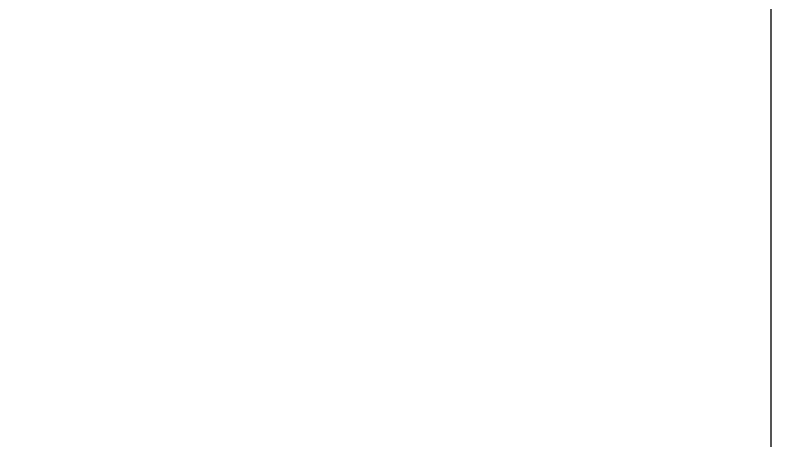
# Model space of a CAD drawing. Header units: millimetres. Extents: x 0 to 145404, y 0 to 194550.
# Drawn here: x 129062.5 to 129275.5, y 61573.9 to 61693.8 of the extents above; entities that cross this region are included whole.
import ezdxf

# ---------------------------------------------------------------- set-up
doc = ezdxf.new("R2010")
doc.units = ezdxf.units.MM
doc.layers.add('АР - Наружная стена', color=144, linetype='Continuous', lineweight=30)

# ---------------------------------------------------------------- blocks, each defined once
blk = doc.blocks.new('Квартира 1К 5200 тип 12-1')
at = {"layer": 'АР - Наружная стена'}
blk.add_lwpolyline([(5300, -8550.00000000745), (5300, 0), (5700, 0), (5700, -8550.00000000745)], close=True, dxfattribs=at)
blk = doc.blocks.new('V_Section_3')
blk.add_blockref('Квартира 1К 5200 тип 12-1', (10299.99999954551, -34449.99999999302))

msp = doc.modelspace()

# ---------------------------------------------------------------- block references
msp.add_blockref('V_Section_3', (113275.460059089, 98346.11391509461, 1.056413898744269e-07))

doc.saveas('drawing.dxf')
